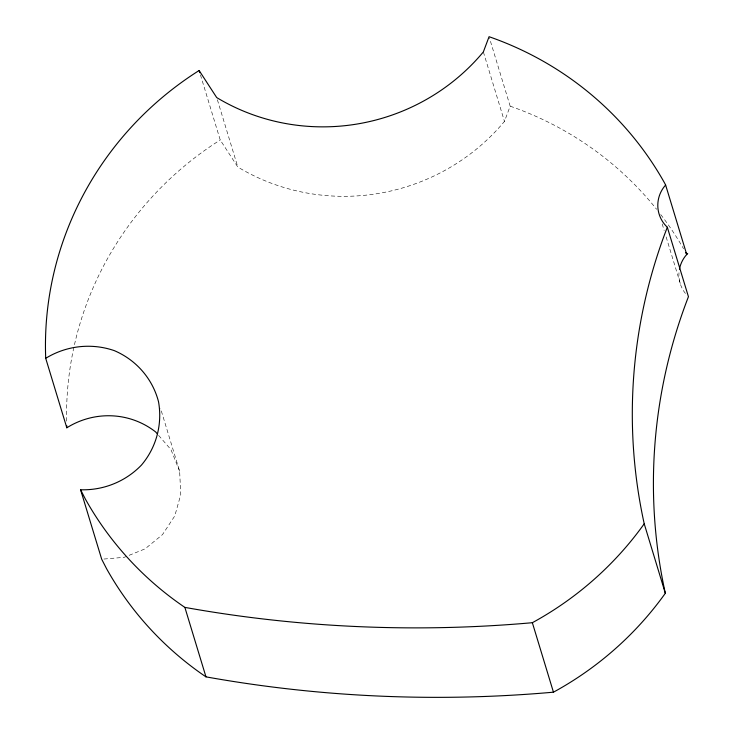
<?xml version="1.0" encoding="UTF-8"?>
<svg xmlns="http://www.w3.org/2000/svg" width="734" height="734" viewBox="0 0 734 734"><rect width="100%" height="100%" fill="white"/><g stroke="black" fill="none" stroke-linecap="round" stroke-linejoin="round"><path stroke-width="0.55" stroke-dasharray="3.67 2.75" d="M200.437 74.85L220.228 139.983L237.816 167.04A205.034 200.015 -16.9 0 0 504.469 121.394L510.167 106.173L489.394 37.783M103.944 559.042L124.174 557.326L145.103 548.849L162.517 534.6L174.793 515.91L180.775 494.542L179.637 471.265L160.517 408.306M158.608 435.354L170.985 449.658L179.637 471.265M662.187 223.907L664.169 230.531M666.142 236.935L680.987 285.783M483.357 51.921L504.469 121.394M217.374 99.741L237.816 167.04M66.62 421.123A330.263 322.18 -16.9 0 1 220.228 139.983M510.167 106.173A330.263 322.18 -16.9 0 1 656.618 209.291M660.738 214.548A330.263 322.18 -16.9 0 1 683.565 248.753M685.418 293.444A31.323 30.553 -16.9 0 1 678.978 272.727"/><path stroke-width="1.1" d="M45.71 358.311A330.263 322.18 -16.9 0 1 199.125 70.51L216.713 97.576A205.034 200.015 -16.9 0 0 483.357 51.921L489.064 36.7A330.263 322.18 -16.9 0 1 664.655 183.142L665.637 185.051L664.215 186.693A31.323 30.553 -16.9 0 0 667.325 227.237A535.352 522.259 -16.9 0 0 644.223 523.792L665.325 593.265A330.263 322.18 -16.9 0 1 553.454 692.18A1291.152 1259.562 -16.9 0 1 205.97 676.858A330.263 322.18 -16.9 0 1 106.522 568.611L101.696 559.235L80.584 489.771C103.448 490.486 125.514 481.587 141.414 465.127C156.314 447.584 162.535 424.445 158.535 401.792C152.608 378.707 136.166 359.954 114.293 350.623C91.411 342.75 66.299 345.65 45.71 358.311L66.812 427.784C94.493 410.462 129.872 411.802 155.7 431.987L157.159 433.675M687.694 253.432L685.317 256.166A31.323 30.553 -16.9 0 0 679.445 269.185M685.767 252.615L686.749 254.524L665.637 185.051M80.584 489.771L85.419 499.148A330.263 322.18 -16.9 0 0 184.867 607.385L205.97 676.858M667.325 227.237L688.437 296.71A535.352 522.259 -16.9 0 0 665.325 593.265M644.223 523.792A330.263 322.18 -16.9 0 1 532.352 622.707L553.454 692.18M199.125 70.51L199.786 72.684M66.812 427.784A330.263 322.18 -16.9 0 1 66.739 425.564M532.352 622.707A1291.152 1259.562 -16.9 0 1 184.867 607.385"/></g></svg>
